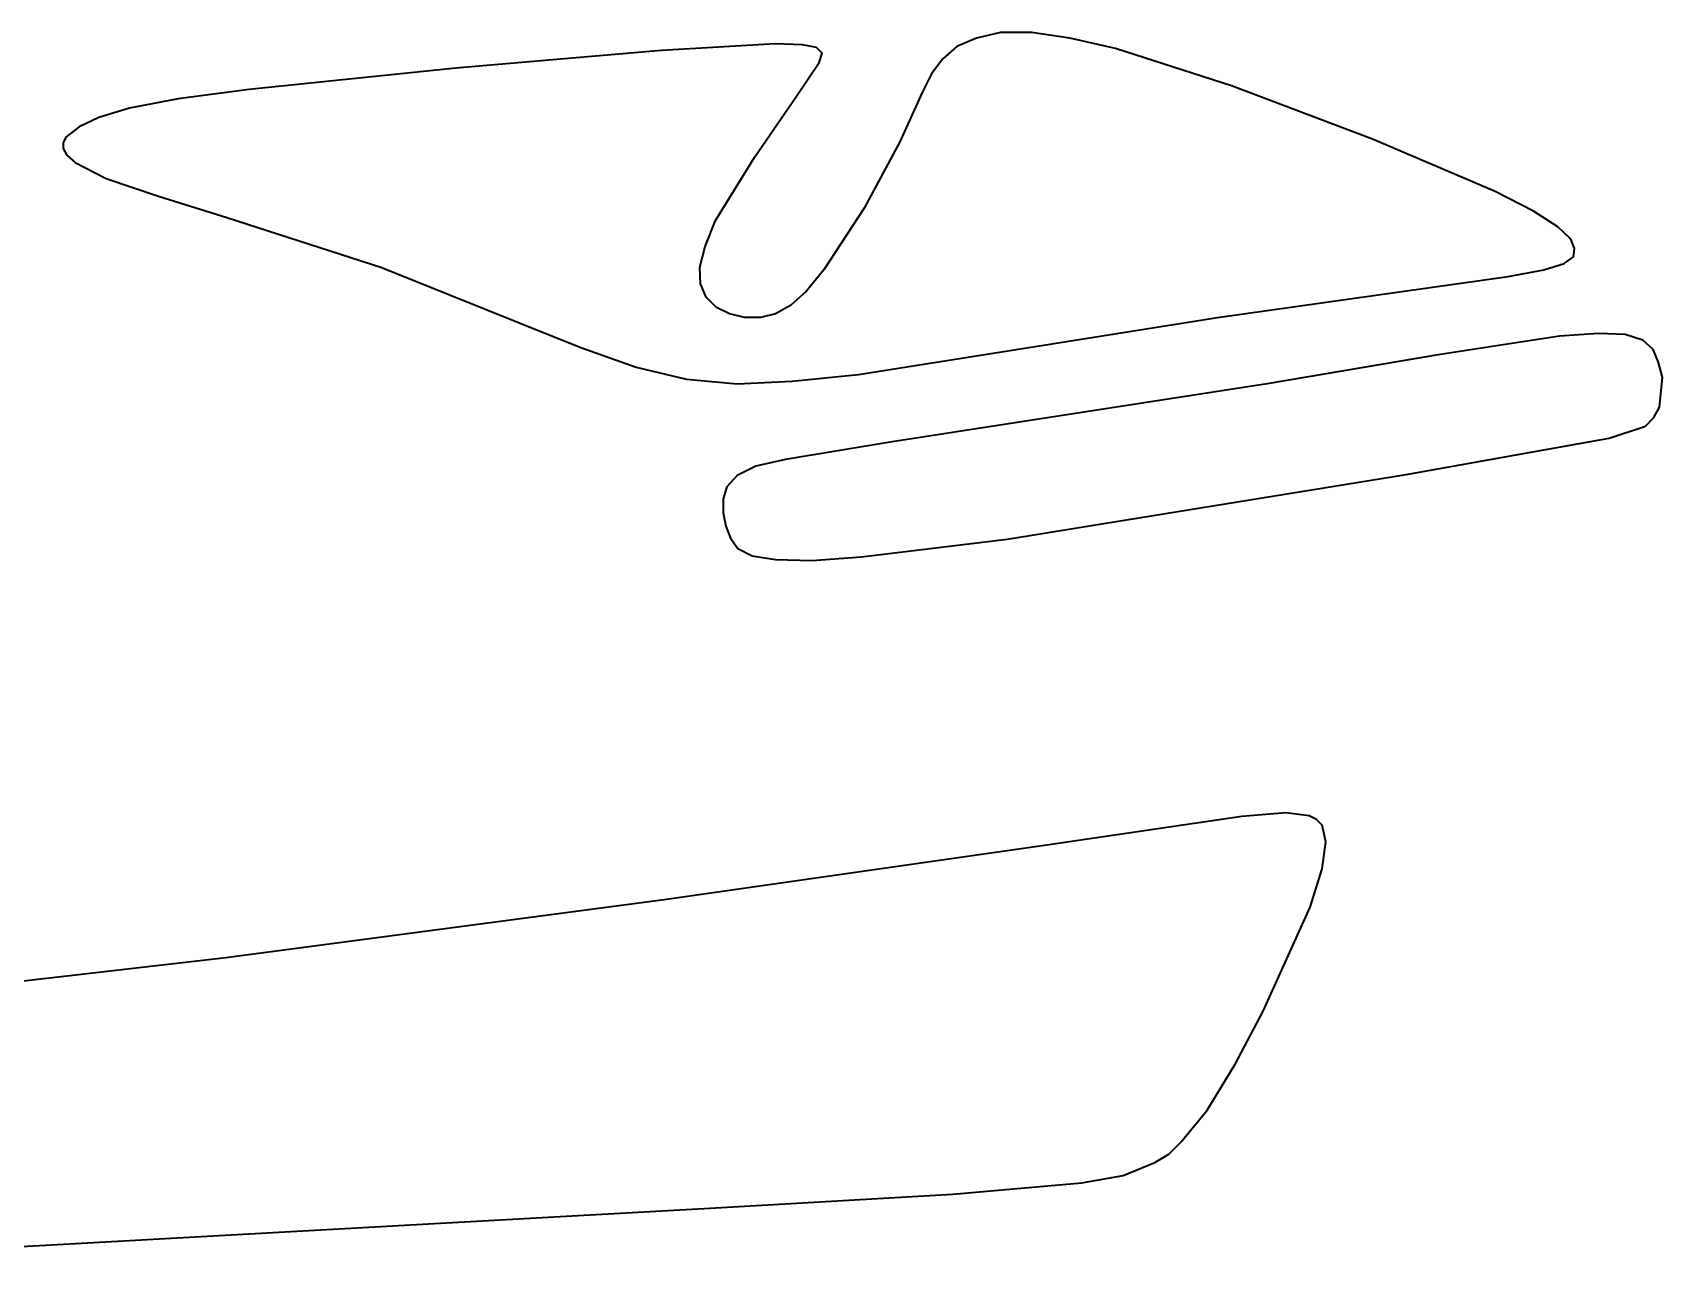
# Model space of a CAD drawing. Header units: centimetres. Extents: x -34.2 to 37, y -14.8 to 12.3.
# Drawn here: x -3.992 to 0.367, y 6.313 to 9.602 of the extents above; entities that cross this region are included whole.
import ezdxf

# ---------------------------------------------------------------- set-up
doc = ezdxf.new("R2010")
doc.units = ezdxf.units.CM
doc.header["$MEASUREMENT"] = 0
doc.layers.add('Layer 1', color=7, linetype='Continuous')

msp = doc.modelspace()

# ---------------------------------------------------------------- linework, layer by layer
at = {"layer": 'Layer 1', "color": 250, "lineweight": 35}
for points, knots in [([(-1.7825, 8.6875), (-1.7825, 8.6875), (-1.95999, 8.67), (-1.95999, 8.67), (-1.95999, 8.67), (-1.95999, 8.67), (-2.1075, 8.6625), (-2.1075, 8.6625), (-2.1075, 8.6625), (-2.1075, 8.6625), (-2.2425, 8.675), (-2.2425, 8.675), (-2.2425, 8.675), (-2.2425, 8.675), (-2.3775, 8.7075), (-2.3775, 8.7075), (-2.3775, 8.7075), (-2.3775, 8.7075), (-2.525, 8.76001), (-2.525, 8.76001), (-2.525, 8.76001), (-2.525, 8.76001), (-2.6875, 8.82501), (-2.6875, 8.82501), (-2.6875, 8.82501), (-2.6875, 8.82501), (-3.06, 8.975), (-3.06, 8.975), (-3.06, 8.975), (-3.06, 8.975), (-3.4725, 9.10751), (-3.4725, 9.10751), (-3.4725, 9.10751), (-3.4725, 9.10751), (-3.655, 9.16501), (-3.655, 9.16501), (-3.655, 9.16501), (-3.655, 9.16501), (-3.79499, 9.2125), (-3.79499, 9.2125), (-3.79499, 9.2125), (-3.79499, 9.2125), (-3.8775, 9.255), (-3.8775, 9.255), (-3.8775, 9.255), (-3.8775, 9.255), (-3.9, 9.275), (-3.9, 9.275), (-3.9, 9.275), (-3.9, 9.275), (-3.91, 9.2925), (-3.91, 9.2925), (-3.91, 9.2925), (-3.91, 9.2925), (-3.91, 9.3075), (-3.91, 9.3075), (-3.91, 9.3075), (-3.91, 9.3075), (-3.9025, 9.3225), (-3.9025, 9.3225), (-3.9025, 9.3225), (-3.9025, 9.3225), (-3.8675, 9.35), (-3.8675, 9.35), (-3.8675, 9.35), (-3.8675, 9.35), (-3.81499, 9.37501), (-3.81499, 9.37501), (-3.81499, 9.37501), (-3.81499, 9.37501), (-3.7325, 9.40001), (-3.7325, 9.40001), (-3.7325, 9.40001), (-3.7325, 9.40001), (-3.6025, 9.42501), (-3.6025, 9.42501), (-3.6025, 9.42501), (-3.6025, 9.42501), (-3.4125, 9.45001), (-3.4125, 9.45001), (-3.4125, 9.45001), (-3.4125, 9.45001), (-2.86, 9.50751), (-2.86, 9.50751), (-2.86, 9.50751), (-2.86, 9.50751), (-2.31, 9.555), (-2.31, 9.555), (-2.31, 9.555), (-2.31, 9.555), (-2.005, 9.5725), (-2.005, 9.5725), (-2.005, 9.5725), (-2.005, 9.5725), (-1.9325, 9.57), (-1.9325, 9.57), (-1.9325, 9.57), (-1.9325, 9.57), (-1.895, 9.5625), (-1.895, 9.5625), (-1.895, 9.5625), (-1.895, 9.5625), (-1.88, 9.5475), (-1.88, 9.5475), (-1.88, 9.5475), (-1.88, 9.5475), (-1.8875, 9.52251), (-1.8875, 9.52251), (-1.8875, 9.52251), (-1.8875, 9.52251), (-1.94999, 9.43001), (-1.94999, 9.43001), (-1.94999, 9.43001), (-1.94999, 9.43001), (-2.06, 9.27), (-2.06, 9.27), (-2.06, 9.27), (-2.06, 9.27), (-2.165, 9.10001), (-2.165, 9.10001), (-2.165, 9.10001), (-2.165, 9.10001), (-2.1925, 9.03), (-2.1925, 9.03), (-2.1925, 9.03), (-2.1925, 9.03), (-2.2075, 8.975), (-2.2075, 8.975), (-2.2075, 8.975), (-2.2075, 8.975), (-2.205, 8.93), (-2.205, 8.93), (-2.205, 8.93), (-2.205, 8.93), (-2.19, 8.895), (-2.19, 8.895), (-2.19, 8.895), (-2.19, 8.895), (-2.1625, 8.86751), (-2.1625, 8.86751), (-2.1625, 8.86751), (-2.1625, 8.86751), (-2.1275, 8.85001), (-2.1275, 8.85001), (-2.1275, 8.85001), (-2.1275, 8.85001), (-2.0875, 8.84001), (-2.0875, 8.84001), (-2.0875, 8.84001), (-2.0875, 8.84001), (-2.045, 8.84001), (-2.045, 8.84001), (-2.045, 8.84001), (-2.045, 8.84001), (-2.005, 8.85001), (-2.005, 8.85001), (-2.005, 8.85001), (-2.005, 8.85001), (-1.965, 8.87251), (-1.965, 8.87251), (-1.965, 8.87251), (-1.965, 8.87251), (-1.9225, 8.91), (-1.9225, 8.91), (-1.9225, 8.91), (-1.9225, 8.91), (-1.875, 8.9675), (-1.875, 8.9675), (-1.875, 8.9675), (-1.875, 8.9675), (-1.7675, 9.13251), (-1.7675, 9.13251), (-1.7675, 9.13251), (-1.7675, 9.13251), (-1.6725, 9.31), (-1.6725, 9.31), (-1.6725, 9.31), (-1.6725, 9.31), (-1.6125, 9.44251), (-1.6125, 9.44251), (-1.6125, 9.44251), (-1.6125, 9.44251), (-1.5875, 9.49251), (-1.5875, 9.49251), (-1.5875, 9.49251), (-1.5875, 9.49251), (-1.5575, 9.5325), (-1.5575, 9.5325), (-1.5575, 9.5325), (-1.5575, 9.5325), (-1.52, 9.565), (-1.52, 9.565), (-1.52, 9.565), (-1.52, 9.565), (-1.4675, 9.5875), (-1.4675, 9.5875), (-1.4675, 9.5875), (-1.4675, 9.5875), (-1.4025, 9.6025), (-1.4025, 9.6025), (-1.4025, 9.6025), (-1.4025, 9.6025), (-1.32, 9.6025), (-1.32, 9.6025), (-1.32, 9.6025), (-1.32, 9.6025), (-1.2175, 9.5875), (-1.2175, 9.5875), (-1.2175, 9.5875), (-1.2175, 9.5875), (-1.095, 9.56), (-1.095, 9.56), (-1.095, 9.56), (-1.095, 9.56), (-0.785, 9.46001), (-0.785, 9.46001), (-0.785, 9.46001), (-0.785, 9.46001), (-0.4075, 9.3175), (-0.4075, 9.3175), (-0.4075, 9.3175), (-0.4075, 9.3175), (-0.08, 9.17751), (-0.08, 9.17751), (-0.08, 9.17751), (-0.08, 9.17751), (0.0225, 9.12501), (0.0225, 9.12501), (0.0225, 9.12501), (0.0225, 9.12501), (0.0875, 9.08251), (0.0875, 9.08251), (0.0875, 9.08251), (0.0875, 9.08251), (0.1225, 9.05), (0.1225, 9.05), (0.1225, 9.05), (0.1225, 9.05), (0.1325, 9.025), (0.1325, 9.025), (0.1325, 9.025), (0.1325, 9.025), (0.13, 9.0025), (0.13, 9.0025), (0.13, 9.0025), (0.13, 9.0025), (0.105, 8.985), (0.105, 8.985), (0.105, 8.985), (0.105, 8.985), (0.05, 8.9675), (0.05, 8.9675), (0.05, 8.9675), (0.05, 8.9675), (-0.045, 8.95), (-0.045, 8.95), (-0.045, 8.95), (-0.045, 8.95), (-0.8225, 8.84001), (-0.8225, 8.84001), (-0.8225, 8.84001), (-0.8225, 8.84001), (-1.3275, 8.76001), (-1.3275, 8.76001), (-1.3275, 8.76001), (-1.3275, 8.76001), (-1.7825, 8.6875), (-1.7825, 8.6875)], [0, 0, 0, 0, 0.0147058823529412, 0.0147058823529412, 0.0147058823529412, 0.0147058823529412, 0.0294117647058824, 0.0294117647058824, 0.0294117647058824, 0.0294117647058824, 0.0441176470588235, 0.0441176470588235, 0.0441176470588235, 0.0441176470588235, 0.0588235294117647, 0.0588235294117647, 0.0588235294117647, 0.0588235294117647, 0.0735294117647059, 0.0735294117647059, 0.0735294117647059, 0.0735294117647059, 0.0882352941176471, 0.0882352941176471, 0.0882352941176471, 0.0882352941176471, 0.1029411764705882, 0.1029411764705882, 0.1029411764705882, 0.1029411764705882, 0.1176470588235294, 0.1176470588235294, 0.1176470588235294, 0.1176470588235294, 0.1323529411764706, 0.1323529411764706, 0.1323529411764706, 0.1323529411764706, 0.1470588235294118, 0.1470588235294118, 0.1470588235294118, 0.1470588235294118, 0.1617647058823529, 0.1617647058823529, 0.1617647058823529, 0.1617647058823529, 0.1764705882352941, 0.1764705882352941, 0.1764705882352941, 0.1764705882352941, 0.1911764705882353, 0.1911764705882353, 0.1911764705882353, 0.1911764705882353, 0.2058823529411765, 0.2058823529411765, 0.2058823529411765, 0.2058823529411765, 0.2205882352941176, 0.2205882352941176, 0.2205882352941176, 0.2205882352941176, 0.2352941176470588, 0.2352941176470588, 0.2352941176470588, 0.2352941176470588, 0.25, 0.25, 0.25, 0.25, 0.2647058823529412, 0.2647058823529412, 0.2647058823529412, 0.2647058823529412, 0.2794117647058824, 0.2794117647058824, 0.2794117647058824, 0.2794117647058824, 0.2941176470588235, 0.2941176470588235, 0.2941176470588235, 0.2941176470588235, 0.3088235294117647, 0.3088235294117647, 0.3088235294117647, 0.3088235294117647, 0.3235294117647059, 0.3235294117647059, 0.3235294117647059, 0.3235294117647059, 0.3382352941176471, 0.3382352941176471, 0.3382352941176471, 0.3382352941176471, 0.3529411764705883, 0.3529411764705883, 0.3529411764705883, 0.3529411764705883, 0.3676470588235294, 0.3676470588235294, 0.3676470588235294, 0.3676470588235294, 0.3823529411764706, 0.3823529411764706, 0.3823529411764706, 0.3823529411764706, 0.3970588235294117, 0.3970588235294117, 0.3970588235294117, 0.3970588235294117, 0.4117647058823529, 0.4117647058823529, 0.4117647058823529, 0.4117647058823529, 0.4264705882352941, 0.4264705882352941, 0.4264705882352941, 0.4264705882352941, 0.4411764705882353, 0.4411764705882353, 0.4411764705882353, 0.4411764705882353, 0.4558823529411765, 0.4558823529411765, 0.4558823529411765, 0.4558823529411765, 0.4705882352941176, 0.4705882352941176, 0.4705882352941176, 0.4705882352941176, 0.4852941176470588, 0.4852941176470588, 0.4852941176470588, 0.4852941176470588, 0.5, 0.5, 0.5, 0.5, 0.5147058823529411, 0.5147058823529411, 0.5147058823529411, 0.5147058823529411, 0.5294117647058824, 0.5294117647058824, 0.5294117647058824, 0.5294117647058824, 0.5441176470588235, 0.5441176470588235, 0.5441176470588235, 0.5441176470588235, 0.5588235294117647, 0.5588235294117647, 0.5588235294117647, 0.5588235294117647, 0.5735294117647058, 0.5735294117647058, 0.5735294117647058, 0.5735294117647058, 0.5882352941176471, 0.5882352941176471, 0.5882352941176471, 0.5882352941176471, 0.6029411764705882, 0.6029411764705882, 0.6029411764705882, 0.6029411764705882, 0.6176470588235294, 0.6176470588235294, 0.6176470588235294, 0.6176470588235294, 0.6323529411764706, 0.6323529411764706, 0.6323529411764706, 0.6323529411764706, 0.6470588235294118, 0.6470588235294118, 0.6470588235294118, 0.6470588235294118, 0.6617647058823529, 0.6617647058823529, 0.6617647058823529, 0.6617647058823529, 0.6764705882352942, 0.6764705882352942, 0.6764705882352942, 0.6764705882352942, 0.6911764705882353, 0.6911764705882353, 0.6911764705882353, 0.6911764705882353, 0.7058823529411765, 0.7058823529411765, 0.7058823529411765, 0.7058823529411765, 0.7205882352941176, 0.7205882352941176, 0.7205882352941176, 0.7205882352941176, 0.7352941176470589, 0.7352941176470589, 0.7352941176470589, 0.7352941176470589, 0.75, 0.75, 0.75, 0.75, 0.7647058823529411, 0.7647058823529411, 0.7647058823529411, 0.7647058823529411, 0.7794117647058824, 0.7794117647058824, 0.7794117647058824, 0.7794117647058824, 0.7941176470588235, 0.7941176470588235, 0.7941176470588235, 0.7941176470588235, 0.8088235294117647, 0.8088235294117647, 0.8088235294117647, 0.8088235294117647, 0.8235294117647058, 0.8235294117647058, 0.8235294117647058, 0.8235294117647058, 0.8382352941176471, 0.8382352941176471, 0.8382352941176471, 0.8382352941176471, 0.8529411764705882, 0.8529411764705882, 0.8529411764705882, 0.8529411764705882, 0.8676470588235294, 0.8676470588235294, 0.8676470588235294, 0.8676470588235294, 0.8823529411764706, 0.8823529411764706, 0.8823529411764706, 0.8823529411764706, 0.8970588235294118, 0.8970588235294118, 0.8970588235294118, 0.8970588235294118, 0.9117647058823529, 0.9117647058823529, 0.9117647058823529, 0.9117647058823529, 0.9264705882352942, 0.9264705882352942, 0.9264705882352942, 0.9264705882352942, 0.9411764705882353, 0.9411764705882353, 0.9411764705882353, 0.9411764705882353, 0.9558823529411765, 0.9558823529411765, 0.9558823529411765, 0.9558823529411765, 0.9705882352941176, 0.9705882352941176, 0.9705882352941176, 0.9705882352941176, 1, 1, 1, 1]), ([(-1.385, 8.2475), (-1.385, 8.2475), (-1.775, 8.20001), (-1.775, 8.20001), (-1.775, 8.20001), (-1.775, 8.20001), (-1.9075, 8.19001), (-1.9075, 8.19001), (-1.9075, 8.19001), (-1.9075, 8.19001), (-2.005, 8.19251), (-2.005, 8.19251), (-2.005, 8.19251), (-2.005, 8.19251), (-2.0675, 8.20251), (-2.0675, 8.20251), (-2.0675, 8.20251), (-2.0675, 8.20251), (-2.105, 8.22251), (-2.105, 8.22251), (-2.105, 8.22251), (-2.105, 8.22251), (-2.125, 8.25), (-2.125, 8.25), (-2.125, 8.25), (-2.125, 8.25), (-2.1375, 8.2825), (-2.1375, 8.2825), (-2.1375, 8.2825), (-2.1375, 8.2825), (-2.145, 8.3175), (-2.145, 8.3175), (-2.145, 8.3175), (-2.145, 8.3175), (-2.145, 8.355), (-2.145, 8.355), (-2.145, 8.355), (-2.145, 8.355), (-2.135, 8.3875), (-2.135, 8.3875), (-2.135, 8.3875), (-2.135, 8.3875), (-2.1075, 8.41751), (-2.1075, 8.41751), (-2.1075, 8.41751), (-2.1075, 8.41751), (-2.0575, 8.44251), (-2.0575, 8.44251), (-2.0575, 8.44251), (-2.0575, 8.44251), (-1.9775, 8.46001), (-1.9775, 8.46001), (-1.9775, 8.46001), (-1.9775, 8.46001), (-1.6925, 8.50751), (-1.6925, 8.50751), (-1.6925, 8.50751), (-1.6925, 8.50751), (-0.69, 8.6625), (-0.69, 8.6625), (-0.69, 8.6625), (-0.69, 8.6625), (-0.2325, 8.74001), (-0.2325, 8.74001), (-0.2325, 8.74001), (-0.2325, 8.74001), (0.0925, 8.79001), (0.0925, 8.79001), (0.0925, 8.79001), (0.0925, 8.79001), (0.1975, 8.79751), (0.1975, 8.79751), (0.1975, 8.79751), (0.1975, 8.79751), (0.2675, 8.79501), (0.2675, 8.79501), (0.2675, 8.79501), (0.2675, 8.79501), (0.315, 8.78001), (0.315, 8.78001), (0.315, 8.78001), (0.315, 8.78001), (0.3425, 8.75501), (0.3425, 8.75501), (0.3425, 8.75501), (0.3425, 8.75501), (0.3575, 8.72), (0.3575, 8.72), (0.3575, 8.72), (0.3575, 8.72), (0.3675, 8.68), (0.3675, 8.68), (0.3675, 8.68), (0.3675, 8.68), (0.36, 8.6), (0.36, 8.6), (0.36, 8.6), (0.36, 8.6), (0.345, 8.5725), (0.345, 8.5725), (0.345, 8.5725), (0.345, 8.5725), (0.3225, 8.55001), (0.3225, 8.55001), (0.3225, 8.55001), (0.3225, 8.55001), (0.225, 8.51751), (0.225, 8.51751), (0.225, 8.51751), (0.225, 8.51751), (-0.3175, 8.42001), (-0.3175, 8.42001), (-0.3175, 8.42001), (-0.3175, 8.42001), (-1.385, 8.2475), (-1.385, 8.2475)], [0, 0, 0, 0, 0.0333333333333333, 0.0333333333333333, 0.0333333333333333, 0.0333333333333333, 0.0666666666666667, 0.0666666666666667, 0.0666666666666667, 0.0666666666666667, 0.1, 0.1, 0.1, 0.1, 0.1333333333333333, 0.1333333333333333, 0.1333333333333333, 0.1333333333333333, 0.1666666666666667, 0.1666666666666667, 0.1666666666666667, 0.1666666666666667, 0.2, 0.2, 0.2, 0.2, 0.2333333333333333, 0.2333333333333333, 0.2333333333333333, 0.2333333333333333, 0.2666666666666667, 0.2666666666666667, 0.2666666666666667, 0.2666666666666667, 0.3, 0.3, 0.3, 0.3, 0.3333333333333333, 0.3333333333333333, 0.3333333333333333, 0.3333333333333333, 0.3666666666666666, 0.3666666666666666, 0.3666666666666666, 0.3666666666666666, 0.4, 0.4, 0.4, 0.4, 0.4333333333333333, 0.4333333333333333, 0.4333333333333333, 0.4333333333333333, 0.4666666666666667, 0.4666666666666667, 0.4666666666666667, 0.4666666666666667, 0.5, 0.5, 0.5, 0.5, 0.5333333333333333, 0.5333333333333333, 0.5333333333333333, 0.5333333333333333, 0.5666666666666667, 0.5666666666666667, 0.5666666666666667, 0.5666666666666667, 0.6, 0.6, 0.6, 0.6, 0.6333333333333333, 0.6333333333333333, 0.6333333333333333, 0.6333333333333333, 0.6666666666666666, 0.6666666666666666, 0.6666666666666666, 0.6666666666666666, 0.7, 0.7, 0.7, 0.7, 0.7333333333333333, 0.7333333333333333, 0.7333333333333333, 0.7333333333333333, 0.7666666666666667, 0.7666666666666667, 0.7666666666666667, 0.7666666666666667, 0.8, 0.8, 0.8, 0.8, 0.8333333333333334, 0.8333333333333334, 0.8333333333333334, 0.8333333333333334, 0.8666666666666667, 0.8666666666666667, 0.8666666666666667, 0.8666666666666667, 0.9, 0.9, 0.9, 0.9, 0.9333333333333333, 0.9333333333333333, 0.9333333333333333, 0.9333333333333333, 1, 1, 1, 1]), ([(-2.18, 6.4575), (-2.18, 6.4575), (-4.1975, 6.345), (-4.1975, 6.345), (-4.1975, 6.345), (-4.1975, 6.345), (-4.835, 6.31751), (-4.835, 6.31751), (-4.835, 6.31751), (-4.835, 6.31751), (-5.175, 6.31251), (-5.175, 6.31251), (-5.175, 6.31251), (-5.175, 6.31251), (-5.2875, 6.31751), (-5.2875, 6.31751), (-5.2875, 6.31751), (-5.2875, 6.31751), (-5.375, 6.3275), (-5.375, 6.3275), (-5.375, 6.3275), (-5.375, 6.3275), (-5.44, 6.3475), (-5.44, 6.3475), (-5.44, 6.3475), (-5.44, 6.3475), (-5.485, 6.38), (-5.485, 6.38), (-5.485, 6.38), (-5.485, 6.38), (-5.515, 6.4225), (-5.515, 6.4225), (-5.515, 6.4225), (-5.515, 6.4225), (-5.5325, 6.475), (-5.5325, 6.475), (-5.5325, 6.475), (-5.5325, 6.475), (-5.5625, 6.5825), (-5.5625, 6.5825), (-5.5625, 6.5825), (-5.5625, 6.5825), (-5.5825, 6.62751), (-5.5825, 6.62751), (-5.5825, 6.62751), (-5.5825, 6.62751), (-5.6125, 6.665), (-5.6125, 6.665), (-5.6125, 6.665), (-5.6125, 6.665), (-5.65, 6.6925), (-5.65, 6.6925), (-5.65, 6.6925), (-5.65, 6.6925), (-5.6925, 6.7125), (-5.6925, 6.7125), (-5.6925, 6.7125), (-5.6925, 6.7125), (-5.795, 6.7325), (-5.795, 6.7325), (-5.795, 6.7325), (-5.795, 6.7325), (-5.9, 6.755), (-5.9, 6.755), (-5.9, 6.755), (-5.9, 6.755), (-5.9475, 6.7775), (-5.9475, 6.7775), (-5.9475, 6.7775), (-5.9475, 6.7775), (-5.9875, 6.8075), (-5.9875, 6.8075), (-5.9875, 6.8075), (-5.9875, 6.8075), (-6.02, 6.8425), (-6.02, 6.8425), (-6.02, 6.8425), (-6.02, 6.8425), (-6.04749, 6.8875), (-6.04749, 6.8875), (-6.04749, 6.8875), (-6.04749, 6.8875), (-6.085, 6.995), (-6.085, 6.995), (-6.085, 6.995), (-6.085, 6.995), (-6.13, 7.1225), (-6.13, 7.1225), (-6.13, 7.1225), (-6.13, 7.1225), (-6.215, 7.25501), (-6.215, 7.25501), (-6.215, 7.25501), (-6.215, 7.25501), (-6.2925, 7.3775), (-6.2925, 7.3775), (-6.2925, 7.3775), (-6.2925, 7.3775), (-6.3125, 7.4275), (-6.3125, 7.4275), (-6.3125, 7.4275), (-6.3125, 7.4275), (-6.32, 7.47), (-6.32, 7.47), (-6.32, 7.47), (-6.32, 7.47), (-6.3175, 7.5025), (-6.3175, 7.5025), (-6.3175, 7.5025), (-6.3175, 7.5025), (-6.305, 7.5275), (-6.305, 7.5275), (-6.305, 7.5275), (-6.305, 7.5275), (-6.285, 7.5425), (-6.285, 7.5425), (-6.285, 7.5425), (-6.285, 7.5425), (-6.2575, 7.54751), (-6.2575, 7.54751), (-6.2575, 7.54751), (-6.2575, 7.54751), (-6.2275, 7.5425), (-6.2275, 7.5425), (-6.2275, 7.5425), (-6.2275, 7.5425), (-6.1975, 7.53), (-6.1975, 7.53), (-6.1975, 7.53), (-6.1975, 7.53), (-6.165, 7.51), (-6.165, 7.51), (-6.165, 7.51), (-6.165, 7.51), (-6.13, 7.4775), (-6.13, 7.4775), (-6.13, 7.4775), (-6.13, 7.4775), (-6.05749, 7.37), (-6.05749, 7.37), (-6.05749, 7.37), (-6.05749, 7.37), (-5.9675, 7.2125), (-5.9675, 7.2125), (-5.9675, 7.2125), (-5.9675, 7.2125), (-5.9175, 7.13), (-5.9175, 7.13), (-5.9175, 7.13), (-5.9175, 7.13), (-5.8675, 7.0575), (-5.8675, 7.0575), (-5.8675, 7.0575), (-5.8675, 7.0575), (-5.8175, 7), (-5.8175, 7), (-5.8175, 7), (-5.8175, 7), (-5.765, 6.96001), (-5.765, 6.96001), (-5.765, 6.96001), (-5.765, 6.96001), (-5.705, 6.93501), (-5.705, 6.93501), (-5.705, 6.93501), (-5.705, 6.93501), (-5.6375, 6.92251), (-5.6375, 6.92251), (-5.6375, 6.92251), (-5.6375, 6.92251), (-5.555, 6.91751), (-5.555, 6.91751), (-5.555, 6.91751), (-5.555, 6.91751), (-5.4475, 6.92001), (-5.4475, 6.92001), (-5.4475, 6.92001), (-5.4475, 6.92001), (-5.08, 6.95251), (-5.08, 6.95251), (-5.08, 6.95251), (-5.08, 6.95251), (-4.4275, 7.0175), (-4.4275, 7.0175), (-4.4275, 7.0175), (-4.4275, 7.0175), (-3.475, 7.1275), (-3.475, 7.1275), (-3.475, 7.1275), (-3.475, 7.1275), (-2.3025, 7.28251), (-2.3025, 7.28251), (-2.3025, 7.28251), (-2.3025, 7.28251), (-1.285, 7.4275), (-1.285, 7.4275), (-1.285, 7.4275), (-1.285, 7.4275), (-0.7575, 7.505), (-0.7575, 7.505), (-0.7575, 7.505), (-0.7575, 7.505), (-0.64, 7.515), (-0.64, 7.515), (-0.64, 7.515), (-0.64, 7.515), (-0.5775, 7.5075), (-0.5775, 7.5075), (-0.5775, 7.5075), (-0.5775, 7.5075), (-0.5575, 7.4975), (-0.5575, 7.4975), (-0.5575, 7.4975), (-0.5575, 7.4975), (-0.5425, 7.4825), (-0.5425, 7.4825), (-0.5425, 7.4825), (-0.5425, 7.4825), (-0.5325, 7.4375), (-0.5325, 7.4375), (-0.5325, 7.4375), (-0.5325, 7.4375), (-0.5425, 7.365), (-0.5425, 7.365), (-0.5425, 7.365), (-0.5425, 7.365), (-0.575, 7.26251), (-0.575, 7.26251), (-0.575, 7.26251), (-0.575, 7.26251), (-0.7, 6.985), (-0.7, 6.985), (-0.7, 6.985), (-0.7, 6.985), (-0.775, 6.8425), (-0.775, 6.8425), (-0.775, 6.8425), (-0.775, 6.8425), (-0.85, 6.72), (-0.85, 6.72), (-0.85, 6.72), (-0.85, 6.72), (-0.92, 6.63501), (-0.92, 6.63501), (-0.92, 6.63501), (-0.92, 6.63501), (-0.9525, 6.60251), (-0.9525, 6.60251), (-0.9525, 6.60251), (-0.9525, 6.60251), (-0.99, 6.58), (-0.99, 6.58), (-0.99, 6.58), (-0.99, 6.58), (-1.075, 6.545), (-1.075, 6.545), (-1.075, 6.545), (-1.075, 6.545), (-1.185, 6.525), (-1.185, 6.525), (-1.185, 6.525), (-1.185, 6.525), (-1.53, 6.495), (-1.53, 6.495), (-1.53, 6.495), (-1.53, 6.495), (-2.18, 6.4575), (-2.18, 6.4575), (-2.18, 6.4575), (-2.18, 6.4575), (-2.18, 6.4575), (-2.18, 6.4575)], [0, 0, 0, 0, 0.0144927536231884, 0.0144927536231884, 0.0144927536231884, 0.0144927536231884, 0.0289855072463768, 0.0289855072463768, 0.0289855072463768, 0.0289855072463768, 0.0434782608695652, 0.0434782608695652, 0.0434782608695652, 0.0434782608695652, 0.0579710144927536, 0.0579710144927536, 0.0579710144927536, 0.0579710144927536, 0.072463768115942, 0.072463768115942, 0.072463768115942, 0.072463768115942, 0.0869565217391304, 0.0869565217391304, 0.0869565217391304, 0.0869565217391304, 0.1014492753623188, 0.1014492753623188, 0.1014492753623188, 0.1014492753623188, 0.1159420289855072, 0.1159420289855072, 0.1159420289855072, 0.1159420289855072, 0.1304347826086956, 0.1304347826086956, 0.1304347826086956, 0.1304347826086956, 0.1449275362318841, 0.1449275362318841, 0.1449275362318841, 0.1449275362318841, 0.1594202898550725, 0.1594202898550725, 0.1594202898550725, 0.1594202898550725, 0.1739130434782609, 0.1739130434782609, 0.1739130434782609, 0.1739130434782609, 0.1884057971014493, 0.1884057971014493, 0.1884057971014493, 0.1884057971014493, 0.2028985507246377, 0.2028985507246377, 0.2028985507246377, 0.2028985507246377, 0.2173913043478261, 0.2173913043478261, 0.2173913043478261, 0.2173913043478261, 0.2318840579710145, 0.2318840579710145, 0.2318840579710145, 0.2318840579710145, 0.2463768115942029, 0.2463768115942029, 0.2463768115942029, 0.2463768115942029, 0.2608695652173913, 0.2608695652173913, 0.2608695652173913, 0.2608695652173913, 0.2753623188405797, 0.2753623188405797, 0.2753623188405797, 0.2753623188405797, 0.2898550724637681, 0.2898550724637681, 0.2898550724637681, 0.2898550724637681, 0.3043478260869565, 0.3043478260869565, 0.3043478260869565, 0.3043478260869565, 0.3188405797101449, 0.3188405797101449, 0.3188405797101449, 0.3188405797101449, 0.3333333333333333, 0.3333333333333333, 0.3333333333333333, 0.3333333333333333, 0.3478260869565217, 0.3478260869565217, 0.3478260869565217, 0.3478260869565217, 0.3623188405797101, 0.3623188405797101, 0.3623188405797101, 0.3623188405797101, 0.3768115942028986, 0.3768115942028986, 0.3768115942028986, 0.3768115942028986, 0.391304347826087, 0.391304347826087, 0.391304347826087, 0.391304347826087, 0.4057971014492754, 0.4057971014492754, 0.4057971014492754, 0.4057971014492754, 0.4202898550724637, 0.4202898550724637, 0.4202898550724637, 0.4202898550724637, 0.4347826086956522, 0.4347826086956522, 0.4347826086956522, 0.4347826086956522, 0.4492753623188406, 0.4492753623188406, 0.4492753623188406, 0.4492753623188406, 0.463768115942029, 0.463768115942029, 0.463768115942029, 0.463768115942029, 0.4782608695652174, 0.4782608695652174, 0.4782608695652174, 0.4782608695652174, 0.4927536231884058, 0.4927536231884058, 0.4927536231884058, 0.4927536231884058, 0.5072463768115942, 0.5072463768115942, 0.5072463768115942, 0.5072463768115942, 0.5217391304347826, 0.5217391304347826, 0.5217391304347826, 0.5217391304347826, 0.5362318840579711, 0.5362318840579711, 0.5362318840579711, 0.5362318840579711, 0.5507246376811594, 0.5507246376811594, 0.5507246376811594, 0.5507246376811594, 0.5652173913043478, 0.5652173913043478, 0.5652173913043478, 0.5652173913043478, 0.5797101449275363, 0.5797101449275363, 0.5797101449275363, 0.5797101449275363, 0.5942028985507246, 0.5942028985507246, 0.5942028985507246, 0.5942028985507246, 0.6086956521739131, 0.6086956521739131, 0.6086956521739131, 0.6086956521739131, 0.6231884057971014, 0.6231884057971014, 0.6231884057971014, 0.6231884057971014, 0.6376811594202898, 0.6376811594202898, 0.6376811594202898, 0.6376811594202898, 0.6521739130434783, 0.6521739130434783, 0.6521739130434783, 0.6521739130434783, 0.6666666666666666, 0.6666666666666666, 0.6666666666666666, 0.6666666666666666, 0.6811594202898551, 0.6811594202898551, 0.6811594202898551, 0.6811594202898551, 0.6956521739130435, 0.6956521739130435, 0.6956521739130435, 0.6956521739130435, 0.7101449275362319, 0.7101449275362319, 0.7101449275362319, 0.7101449275362319, 0.7246376811594203, 0.7246376811594203, 0.7246376811594203, 0.7246376811594203, 0.7391304347826086, 0.7391304347826086, 0.7391304347826086, 0.7391304347826086, 0.7536231884057971, 0.7536231884057971, 0.7536231884057971, 0.7536231884057971, 0.7681159420289855, 0.7681159420289855, 0.7681159420289855, 0.7681159420289855, 0.782608695652174, 0.782608695652174, 0.782608695652174, 0.782608695652174, 0.7971014492753623, 0.7971014492753623, 0.7971014492753623, 0.7971014492753623, 0.8115942028985508, 0.8115942028985508, 0.8115942028985508, 0.8115942028985508, 0.8260869565217391, 0.8260869565217391, 0.8260869565217391, 0.8260869565217391, 0.8405797101449275, 0.8405797101449275, 0.8405797101449275, 0.8405797101449275, 0.855072463768116, 0.855072463768116, 0.855072463768116, 0.855072463768116, 0.8695652173913043, 0.8695652173913043, 0.8695652173913043, 0.8695652173913043, 0.8840579710144928, 0.8840579710144928, 0.8840579710144928, 0.8840579710144928, 0.8985507246376812, 0.8985507246376812, 0.8985507246376812, 0.8985507246376812, 0.9130434782608695, 0.9130434782608695, 0.9130434782608695, 0.9130434782608695, 0.927536231884058, 0.927536231884058, 0.927536231884058, 0.927536231884058, 0.9420289855072463, 0.9420289855072463, 0.9420289855072463, 0.9420289855072463, 0.9565217391304348, 0.9565217391304348, 0.9565217391304348, 0.9565217391304348, 0.9710144927536232, 0.9710144927536232, 0.9710144927536232, 0.9710144927536232, 1, 1, 1, 1])]:
    msp.add_open_spline(points, degree=3, knots=knots, dxfattribs=at)

doc.saveas('drawing.dxf')
